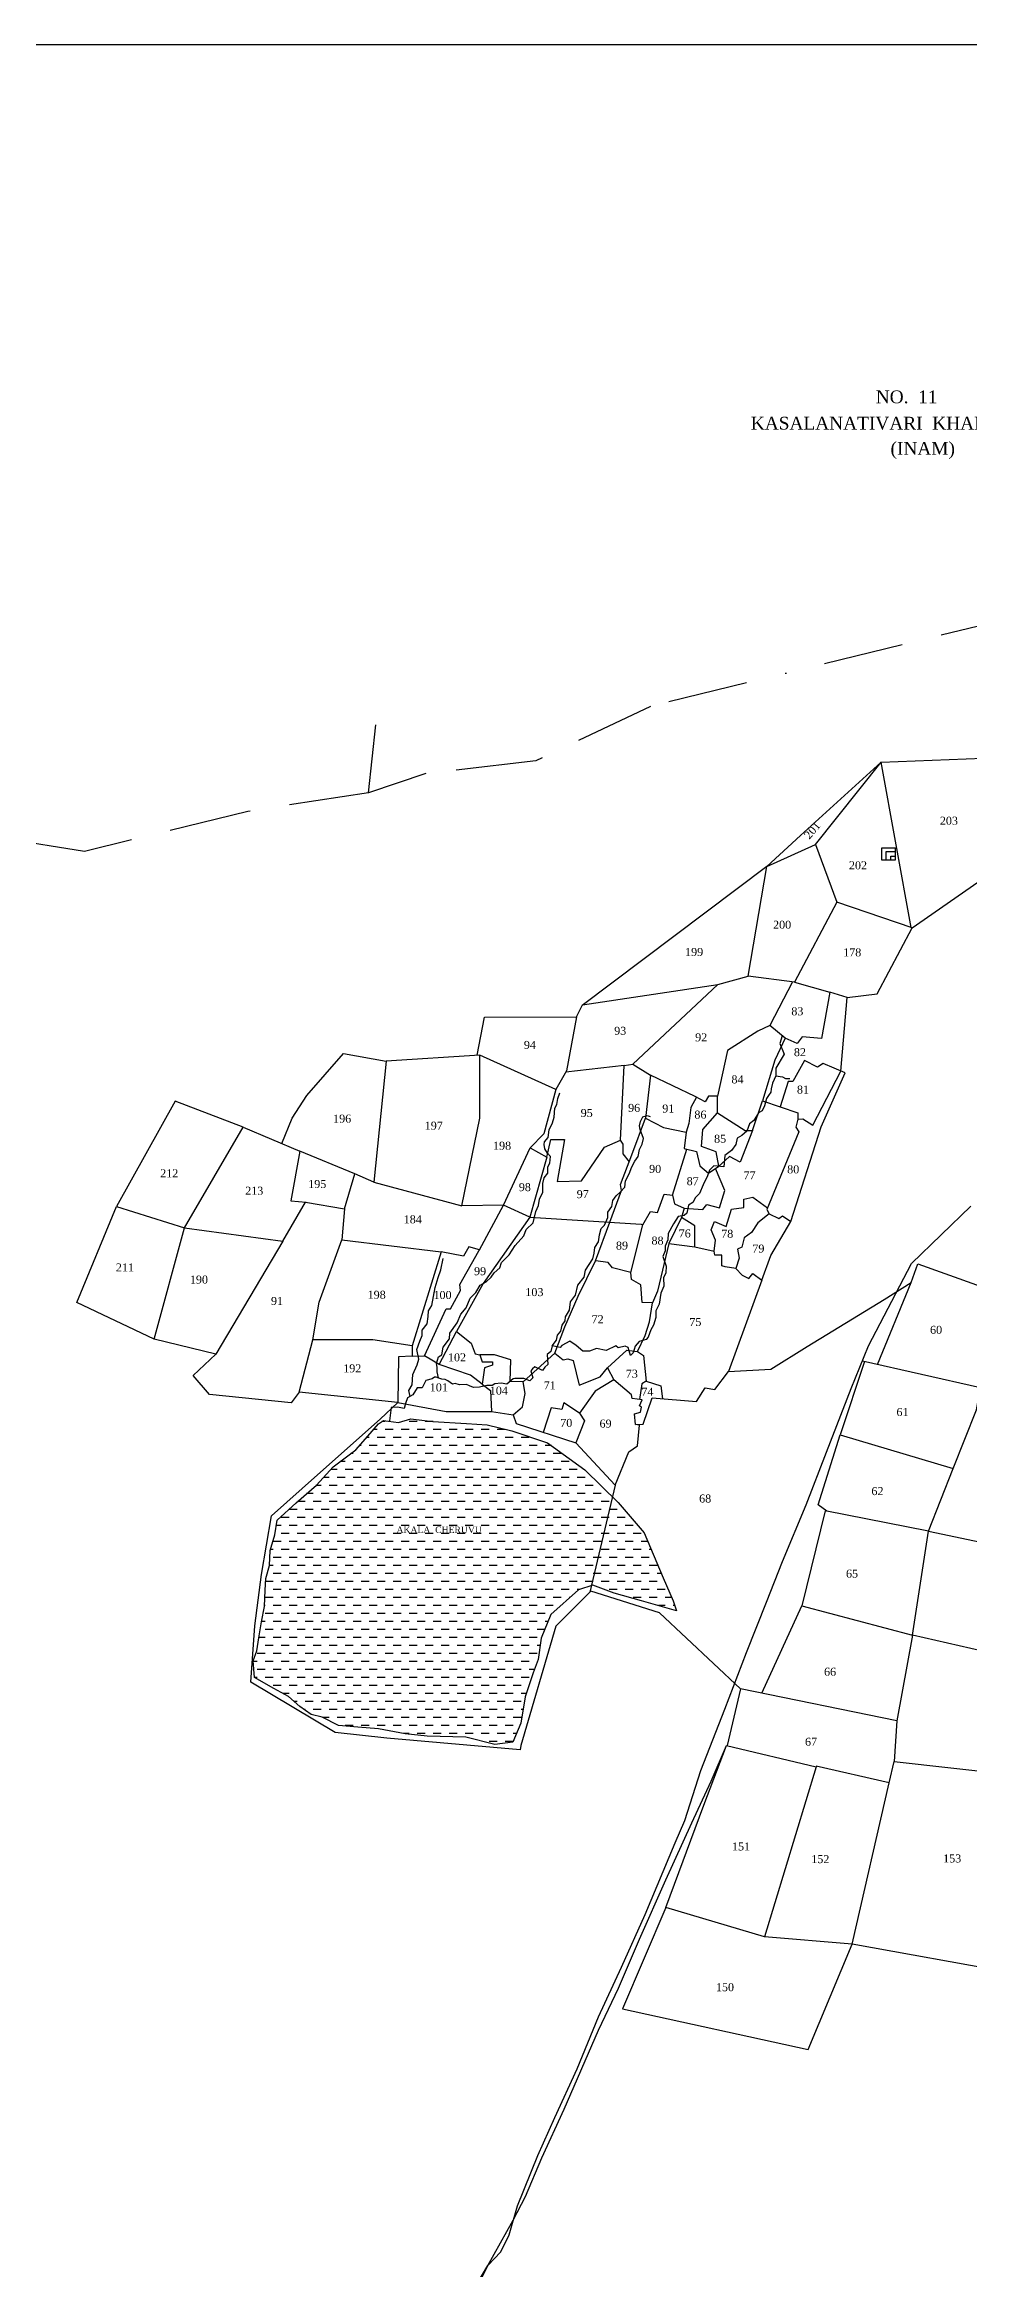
# Model space of a CAD drawing. Header units: millimetres. Extents: x -321 to 2151, y -865 to 603.
# Drawn here: x 1291 to 1580, y -92 to 603 of the extents above; entities that cross this region are included whole.
import ezdxf

# ---------------------------------------------------------------- set-up
doc = ezdxf.new("R2010")
doc.units = ezdxf.units.MM
doc.header["$MEASUREMENT"] = 0
doc.linetypes.add('ACAD_ISO02W100', pattern=[15, 12, -3])
doc.linetypes.add('BORDER', pattern=[1.75, 0.5, -0.25, 0.5, -0.25, 0, -0.25])
for name, color, linetype in [('CARTTRACK', 30, 'ACAD_ISO02W100'), ('NALA', 4, 'Continuous'), ('SQUAREWELL', 5, 'Continuous'), ('SURVEY_BND', 7, 'Continuous'), ('SURVEY_NO', 7, 'Continuous'), ('TEXT', 7, 'Continuous'), ('WATER_BODY', 4, 'Continuous')]:
    doc.layers.add(name, color=color, linetype=linetype)
doc.layers.add('VILL_BOUNDARY', color=6, linetype='BORDER', lineweight=30)
doc.styles.get("Standard").update_dxf_attribs({"font": 'TIMES.TTF', "height": 3})

msp = doc.modelspace()

# ---------------------------------------------------------------- hatches: boundary and pattern name
at = {"layer": 'WATER_BODY', "linetype": 'ByBlock'}
h = msp.add_hatch(dxfattribs=at)
h.set_pattern_fill('DASH', color=256, scale=20, angle=180, style=0)
h.paths.add_polyline_path([(1443.71, 93.98), (1445.34, 98.16), (1446.25, 104.83), (1449.27, 112.18), (1457.9, 119.91), (1461.88, 121.2), (1468.51, 148.96), (1459.87, 157.43), (1448.21, 165.91), (1437.03, 169.62), (1429.34, 171.44), (1422.93, 171.92), (1412.34, 172.53), (1405.47, 173.33), (1401.65, 172.21), (1396.94, 172.79), (1395.37, 171.8), (1392.09, 167.93), (1388.35, 163.67), (1381.23, 158.33), (1376, 152.68), (1369.61, 147.14), (1363.67, 141.72), (1362.96, 137.14), (1361.53, 132.24), (1361.31, 127.59), (1360.15, 123.47), (1359.93, 119.8), (1359.71, 114.72), (1358.84, 109.89), (1357.97, 104.97), (1357.33, 100.88), (1356.26, 97.71), (1356.68, 92.5), (1362.68, 89.09), (1367.28, 86.61), (1370.84, 83.53), (1374.32, 80.97), (1377.78, 80.12), (1382.87, 77.56), (1388.88, 77.03), (1395.41, 76.51), (1403.71, 74.92), (1410.62, 74.19), (1422.71, 73.89), (1431.77, 71.59), (1437.42, 72.34), (1439.91, 78.3), (1441.29, 86.48)])
h.paths.add_polyline_path([(1478.4, 137.73), (1470.28, 147.22), (1468.51, 148.96), (1461.88, 121.2), (1462.35, 121.35), (1469.06, 118.88), (1477.57, 116.52), (1488.5, 113.39), (1487.55, 116.49), (1484.33, 123.69)])

# ---------------------------------------------------------------- linework, layer by layer
at = {"lineweight": 30}
msp.add_lwpolyline([(-321.13, 602.74), (2150.53, 602.74), (2150.53, -864.75), (-321.13, -864.75)], close=True, dxfattribs=at)
at = {"layer": 'CARTTRACK', "linetype": 'ByBlock'}
msp.add_lwpolyline([(1421.44, -107.83), (1429.6, -91.2), (1433.68, -86.91), (1436.23, -81.54), (1438.84, -72.51), (1445.23, -56.8), (1450.56, -44.97), (1457.48, -29.75), (1464.19, -13.45), (1471.33, 2.1), (1478.72, 18.55), (1488.15, 40.86), (1491.19, 47.91), (1496.19, 63.49), (1503.7, 82.61), (1510.41, 100.4), (1516.69, 116.04), (1521.7, 128.77), (1529.1, 146.5), (1535.48, 162.97), (1543.2, 182.89), (1548.58, 196.13), (1562.01, 221.84), (1580.53, 239.79)], dxfattribs=at)
at = {"layer": 'NALA', "linetype": 'ByBlock'}
for points in [[(1521.61, 293), (1520.84, 290.6), (1522.24, 287.33), (1519.64, 282.88), (1519.64, 280.52), (1521.68, 280.16), (1522.65, 279.72), (1523.95, 279.72)], [(1519.64, 280.52), (1518.55, 278.21), (1518.12, 276.43), (1518.07, 275.45), (1517.29, 274.38), (1516.7, 273.45), (1516.07, 271.18), (1515.29, 269.63), (1514.13, 268.95), (1512.72, 266.58), (1511.39, 265.49), (1510.57, 263.25), (1508.95, 261.9), (1507.56, 261.06), (1507.06, 259.12), (1505.7, 257.19), (1503.7, 255.68), (1503.36, 252.11), (1500.27, 252.43), (1498.87, 251.04), (1498.29, 249.26), (1496.86, 246.49), (1495.69, 243.73), (1494.48, 242.56), (1493.61, 240.96), (1492.33, 240.12), (1491.77, 237.63), (1490.92, 236.88), (1489.02, 236.54), (1487.66, 234.24), (1485.92, 231.23), (1485.82, 229.26), (1485.04, 227.33), (1485.04, 225.84), (1484.31, 224.1), (1485.36, 221.03), (1485.18, 218.95), (1484.47, 217.38), (1484.61, 214.79), (1483.61, 212.61), (1483.18, 209.23), (1482.11, 207.11), (1482.11, 204.99), (1481.35, 202.66), (1480.51, 201.16), (1479.64, 198.88), (1479.09, 198.14), (1476.9, 197.57), (1475.65, 196.11), (1475.02, 193.98), (1474.18, 193.14), (1473.4, 195.65), (1472.53, 196.05), (1470.27, 195.51), (1469.57, 196.12), (1466.59, 194.72), (1463.5, 195.29), (1461.38, 194.48), (1459.24, 194.48), (1457.17, 196.3), (1455.23, 197.65), (1452.67, 196.24), (1452.2, 195.7), (1449.72, 196.13), (1451.08, 197.99), (1451.35, 199.49), (1452.37, 200.75), (1452.78, 202.59), (1453.78, 203.93), (1453.85, 205.25), (1455.05, 207.36), (1455.41, 209.9), (1456.98, 211.98), (1457.75, 215.15), (1459.72, 217.64), (1460.13, 219.85), (1461.27, 221.53), (1462.39, 223.32), (1462.8, 225.13), (1463, 226.92), (1464.2, 228.65), (1464.51, 230.88), (1465.04, 232.83), (1466.04, 233.92), (1467.11, 236.31), (1467.11, 237.93), (1468.33, 239.65), (1468.66, 241.55), (1469.68, 243.07), (1470.9, 244.14), (1472.41, 245.77), (1472.58, 247.7), (1473.77, 249.91), (1474.63, 252.09), (1475.53, 253.9), (1476.6, 255.33), (1477.02, 257.51), (1477.85, 259.14), (1478.2, 260.92), (1477.14, 263.71), (1477, 264.91), (1477.32, 266.27), (1478.04, 267.71), (1479.39, 268.11), (1480.35, 267.8)], [(1414.11, 186.12), (1413.74, 188.08), (1413.74, 189.48), (1413.51, 190.65), (1414.11, 192.69), (1415.17, 193.39), (1415.61, 195.72), (1417.61, 198.35), (1417.66, 200.17), (1419.98, 203.33), (1421.16, 206.04), (1422.8, 208.06), (1424.02, 211.09), (1425.84, 212.85), (1427.16, 215.14), (1429.08, 216.15), (1430.58, 217.65), (1431.54, 218.99), (1433.31, 220.5), (1433.82, 222.25), (1436.27, 224.64), (1438.08, 227.54), (1440.81, 230.52), (1441.57, 232.52), (1443.77, 234.63), (1444.59, 238.15), (1445.41, 240.01), (1445.69, 242.01), (1446.79, 244.16), (1446.79, 246.93), (1447.22, 248.67), (1448.3, 250.08), (1448.3, 252.08), (1448.93, 253.2), (1449.16, 255.28), (1448.22, 256.38), (1447.42, 257.68), (1447.16, 259.06), (1447.32, 259.92), (1448.4, 261.28), (1448.79, 263.61), (1449.8, 265.89), (1450.3, 267.61), (1450.55, 270.4), (1451.18, 271.57), (1451.45, 273.43), (1452.05, 275.24)], [(1405.28, 180.38), (1404.92, 182.26), (1405.94, 184.03), (1406.12, 187.19), (1407.46, 190.25), (1407.96, 191.96), (1407.35, 194.99), (1408.3, 197.58), (1409.01, 199.35), (1409.01, 201.03), (1410.6, 203.04), (1410.93, 205.38), (1411.05, 207.13), (1412.1, 208.81), (1413.1, 214.41), (1414.02, 217.56), (1414.89, 219.92), (1415.6, 223.49)], [(1449.72, 196.13), (1449.27, 194.43), (1448.09, 193.45), (1448.34, 190.33), (1447.43, 189.55), (1446.62, 188.45), (1444.22, 189.56), (1443.5, 189), (1443.05, 188.36), (1443.62, 186.17), (1442.68, 185.26), (1440.81, 185.95), (1439.06, 185.97), (1438.05, 185.97), (1437.51, 185.91), (1435.53, 184.17), (1433.76, 184.52), (1431.74, 184.29), (1430.97, 183.75), (1429.86, 183.77), (1429.26, 183.79), (1426.99, 183.3), (1425.06, 183.14), (1423.84, 183.72), (1422.95, 184.08), (1420.72, 183.99), (1419.41, 184.45), (1418.55, 184.18), (1417.07, 185.25), (1416.25, 185.7), (1415.14, 185.79), (1414.3, 186.06), (1413.39, 186.36), (1412.94, 186.36), (1412.2, 185.85), (1410.23, 185.3), (1409.02, 183.06), (1407.45, 183.06), (1406.08, 180.84), (1404.48, 179.92), (1403.85, 178.14), (1403.43, 176.59), (1401.28, 177.03), (1399.33, 176.94), (1398.88, 172.77)]]:
    msp.add_lwpolyline(points, dxfattribs=at)
at = {"layer": 'SQUAREWELL', "linetype": 'ByBlock'}
for points in [[(1552.74, 351.79), (1556.94, 351.79), (1556.94, 347.92), (1552.74, 347.92)], [(1554.06, 350.6), (1556.94, 350.6), (1556.94, 347.92), (1554.06, 347.92)], [(1555.56, 349.2), (1556.94, 349.2), (1556.94, 347.92), (1555.56, 347.92)]]:
    msp.add_lwpolyline(points, close=True, dxfattribs=at)
at = {"layer": 'SURVEY_BND', "linetype": 'ByBlock'}
for points in [[(1516.74, 345.92), (1532.04, 352.82), (1552.54, 378.47), (1527.28, 355.65), (1516.74, 345.92)], [(1561.89, 326.91), (1552.54, 378.47), (1589.76, 380.02)], [(1532.04, 352.82), (1538.66, 334.74), (1525.46, 309.76), (1510.92, 311.69)], [(1562.2, 326.81), (1594.69, 349.39)], [(1501.5, 309.01), (1510.92, 311.69), (1516.74, 345.92), (1459.08, 302.48)], [(1541.9, 304.97), (1551.28, 306.12), (1562.2, 326.81), (1538.66, 334.74)], [(1457.32, 298.94), (1459.2, 302.7), (1501.5, 309.01), (1474.89, 284.22)], [(1524.77, 309.85), (1517.75, 296.22), (1514.01, 294.47), (1504.54, 288.4), (1501.4, 274.22)], [(1526.76, 267.02), (1528.04, 267.13), (1531.16, 265.07), (1539.87, 282.02), (1541.9, 304.97), (1536.46, 306.68), (1533.91, 292.22), (1527.84, 292.71), (1526.31, 290.6), (1522.51, 292.31), (1519.26, 285.37), (1515.41, 272.69)], [(1525.46, 309.76), (1536.46, 306.68)], [(1426.22, 286.93), (1428.48, 298.87), (1457.32, 298.94), (1454.21, 282.08), (1450.79, 276.27), (1427.03, 286.98)], [(1522.51, 292.31), (1517.75, 296.22)], [(1365.21, 259.38), (1368.41, 267.3), (1373, 274.38), (1384.48, 287.53), (1397.8, 285.06), (1393.92, 247.28), (1387.98, 249.88)], [(1393.92, 247.28), (1421.46, 239.96), (1427.03, 267.3), (1427.03, 286.98), (1397.8, 285.06)], [(1512.34, 263.4), (1515.41, 272.69), (1526.51, 268.93), (1526.51, 267.02), (1525.9, 264.46), (1526.83, 263.06), (1516.75, 238.81), (1517.49, 237.38), (1520.58, 236), (1521.65, 236.82), (1524.34, 234.99), (1533.76, 264.55), (1541.26, 281.43), (1534.44, 284.36), (1532.6, 283.23), (1528.54, 285.32), (1524.88, 278.72), (1523.43, 278.75), (1520.96, 270.81)], [(1472.22, 283.8), (1453.98, 281.68)], [(1474.23, 219.13), (1468.55, 220.57), (1467.21, 222.18), (1463.23, 222.74), (1467.73, 234.83), (1471.37, 244.65), (1471.02, 246.58), (1474.63, 255.8), (1478.82, 267.29), (1484.51, 264.34), (1491.62, 262.92), (1490.9, 257.86), (1494.84, 256.92), (1495.84, 252.45), (1498.58, 250.15), (1501.82, 252.27), (1500.93, 256.81), (1496.35, 258.48), (1496.79, 263.8), (1501.4, 268.98), (1501.4, 274.22), (1498.51, 274.22), (1497.53, 272.39), (1494.38, 274.09), (1480.37, 280.7), (1478.82, 267.29)], [(1473.81, 253.7), (1471.87, 256.12), (1471.88, 259.21), (1471.02, 260.4), (1472.22, 283.8), (1474.89, 284.22), (1480.37, 280.7)], [(1325.23, 198.23), (1301.11, 209.71), (1313.51, 239.74), (1334.71, 233.05), (1353.08, 264.51), (1331.86, 272.56), (1313.51, 239.74)], [(1450.79, 276.27), (1447.08, 262.41), (1442.85, 257.98), (1448.01, 255.07), (1442.7, 236.39), (1434.44, 240.12), (1421.46, 239.96)], [(1494.78, 273.87), (1493.01, 270.6), (1492.36, 265.67), (1491.62, 262.92)], [(1353.08, 264.51), (1370.85, 257), (1368.01, 241.47), (1372.74, 241.04)], [(1501.4, 268.98), (1509.99, 263.43), (1512.34, 263.4), (1508.46, 253.51), (1505.1, 255.31), (1501.54, 252.09)], [(1434.44, 240.12), (1442.85, 257.98)], [(1448.01, 255.07), (1449.23, 260.62), (1453.58, 260.62), (1451.29, 247.55), (1458.84, 247.76), (1465.99, 258.2), (1471.02, 260.4)], [(1487.28, 243.23), (1491.75, 257.66)], [(1384.76, 238.95), (1387.98, 249.88), (1370.85, 257)], [(1490.97, 239.17), (1496.83, 238.74), (1498.01, 240.32), (1502, 239.24), (1503.64, 244.72), (1500.79, 251.6)], [(1442.7, 236.39), (1477.54, 234.22), (1478.07, 233.95), (1480.41, 238.1), (1482.56, 237.8), (1484.72, 243.51), (1487.28, 243.23), (1487.88, 240.55), (1490.97, 239.17), (1490.13, 236.25), (1486.2, 228.17), (1494.28, 227.15), (1494.28, 233.64), (1490.13, 236.25)], [(1370.62, 181.74), (1368.11, 178.37), (1342.52, 180.94), (1337.45, 186.92), (1344.5, 193.55), (1325.23, 198.23), (1334.71, 233.05), (1365.53, 228.85), (1372.52, 241.07), (1384.76, 238.95), (1383.96, 229.31)], [(1442.7, 236.39), (1428.12, 215.65), (1419.75, 200.68)], [(1426.99, 226.2), (1434.44, 240.12)], [(1494.28, 227.15), (1500.3, 225.72), (1500.69, 229.16), (1499.35, 232.41), (1500.45, 235.04), (1504.11, 233.5), (1505.71, 238.82), (1509.58, 239.34), (1509.58, 241.97), (1512.45, 242.64), (1516.95, 239.28)], [(1517.49, 237.38), (1514, 234.59), (1511.99, 231.55), (1509.73, 229.88), (1509.02, 227.01), (1507.61, 226.34), (1508.13, 223.52), (1507.05, 220.31), (1503.74, 220.8), (1502.75, 221.14), (1502.7, 224.45), (1500.56, 224.45), (1500.3, 225.72)], [(1405.93, 196.15), (1393.67, 198.01), (1385.11, 198.01), (1374.86, 198.01), (1376.83, 209.83), (1383.96, 229.31), (1414.97, 225.51)], [(1486.2, 228.17), (1482.61, 213.29), (1481.07, 209.62), (1477.77, 209.72), (1477.43, 215.23), (1474.51, 216.91), (1474.23, 219.13), (1478.07, 233.95)], [(1507.05, 220.31), (1509.05, 218.25), (1511.19, 217.19), (1512.41, 218.72), (1515.25, 216.71), (1518.04, 224.39), (1524.34, 234.99)], [(1365.53, 228.85), (1344.5, 193.55)], [(1414.36, 190.31), (1409.81, 193.02), (1416.57, 207.71), (1417.95, 207.7), (1421.03, 213.48), (1420.84, 215.38), (1426.73, 225.8), (1426.99, 226.2), (1423.68, 227.09), (1421.98, 224.19), (1414.97, 225.51), (1405.93, 196.15), (1405.93, 192.96), (1409.81, 193.02)], [(1450.49, 193.92), (1453.62, 202.1), (1457.77, 211.69), (1463.23, 222.74)], [(1475.76, 171.57), (1478.12, 171.73), (1480.9, 179.92), (1494.76, 178.75), (1497.56, 183.07), (1500.58, 182.48), (1504.78, 188.14), (1518.08, 188.88), (1529.4, 195.93), (1553.46, 210.66), (1561.94, 215.99), (1564.01, 221.81), (1592.28, 211.73), (1591.09, 208.92), (1588.77, 190.17), (1583.58, 183.04), (1546.65, 191.38)], [(1515.25, 216.71), (1504.78, 188.14)], [(1551.37, 190.31), (1561.94, 215.99)], [(1476.33, 194.35), (1478.8, 199.35), (1480.13, 203.64), (1481.07, 209.62)], [(1401.43, 178.47), (1370.62, 181.74), (1374.86, 198.01)], [(1427.83, 184.19), (1424.13, 186.96), (1414.36, 190.31), (1419.75, 200.68), (1424.34, 197.04), (1425.65, 193.69), (1427.06, 193.39)], [(1466.98, 189.31), (1473.02, 194.78), (1476.33, 194.35), (1478.27, 193.13), (1479.06, 185.16), (1477.74, 184.28), (1476.99, 179.4)], [(1405.93, 192.96), (1401.63, 192.78), (1401.43, 178.47)], [(1440.63, 184.89), (1436.52, 185.04), (1436.76, 191.84), (1431.68, 193.39), (1427.06, 193.39), (1427.79, 191.16), (1430.98, 191.16), (1430.98, 190.1), (1428.54, 189.32), (1427.83, 184.19), (1430.41, 182.26), (1430.7, 175.66)], [(1437.53, 174.61), (1440.42, 177.13), (1441.21, 181.29), (1440.63, 184.89), (1450.49, 193.92), (1453.07, 191.8), (1454.55, 192.14), (1456.21, 191.55), (1458.16, 183.93), (1464.66, 186.46), (1466.98, 189.31), (1468.92, 185.5)], [(1547.31, 191.23), (1539.68, 168.35), (1575.03, 157.82), (1582.38, 176.17), (1583.58, 183.04)], [(1469.39, 152.61), (1473.64, 163.06), (1476.4, 164.91), (1476.95, 171.34), (1475.76, 171.57), (1475.47, 174.88), (1477.34, 175.45), (1477.59, 176.97), (1477.03, 177.42), (1477.77, 179.28), (1474.66, 179.75), (1474.53, 180.86), (1468.92, 185.5), (1463.17, 182.04), (1458.27, 175.15), (1459.75, 172.74), (1457.09, 165.82)], [(1479.06, 185.16), (1483.61, 183.67), (1484.14, 179.64)], [(1508.56, 89.02), (1483.21, 112.8), (1461.72, 119.54), (1450.8, 108.55), (1439.89, 71.33), (1439.72, 69.92), (1397.96, 73.56), (1381.85, 75.33), (1355.53, 91.13), (1356.7, 108.68), (1358.84, 124.72), (1361.99, 143.03), (1376.34, 155.87), (1395.89, 173.29), (1401.43, 178.47), (1416.59, 175.66), (1430.7, 175.66), (1437.53, 174.61), (1438.43, 171.88), (1457.09, 165.82), (1469.39, 152.61), (1461.41, 119.23)], [(1458.27, 175.15), (1453.29, 178.33), (1452.73, 176.28), (1449.37, 176.84), (1446.87, 169.14)], [(1535.55, 144.53), (1532.84, 146.49), (1539.68, 168.35)], [(1567.29, 138.24), (1575.03, 157.82)], [(1515.24, 87.65), (1527.77, 114.93), (1562.35, 105.73), (1567.29, 138.24), (1535.02, 144.64), (1527.77, 114.93)], [(1567.29, 138.24), (1625.24, 126.05), (1617.07, 93.24)], [(1611.83, 72.59), (1617.07, 93.24), (1562.35, 105.73), (1557.41, 78.96), (1556.6, 66.31)], [(1557.41, 78.96), (1508.56, 89.02), (1504.34, 71.28)], [(1379.09, -194.95), (1393.74, -155.53), (1412.32, -120.33), (1429.6, -91.2), (1437.54, -77.02), (1441.36, -69.64), (1446.43, -57.52), (1453.44, -42.31), (1464.19, -17.65), (1470.39, -4.49), (1477.03, 10.83), (1485.25, 29.3), (1493.3, 47.14), (1499.36, 60.21), (1504.21, 71.31), (1532.16, 64.66), (1516.01, 11.51), (1485.25, 20.68), (1497.09, 52.65), (1504.21, 71.31)], [(1543.41, 9.19), (1554.99, 59.65), (1532.16, 64.89)], [(1554.99, 59.65), (1556.6, 66.31), (1607.84, 60.58), (1600.83, 29.5), (1629.8, 26.49), (1625.21, -4.51), (1593.17, 0.23), (1600.83, 29.5)], [(1485.25, 20.68), (1471.66, -10.93), (1529.72, -23.71), (1543.41, 9.19), (1516.01, 11.51)], [(1593.17, 0.23), (1543.41, 9.19)]]:
    msp.add_lwpolyline(points, dxfattribs=at)
at = {"layer": 'VILL_BOUNDARY', "linetype": 'BORDER', "ltscale": 50}
msp.add_lwpolyline([(1595.54, 424.1), (1480.47, 395.96), (1444.53, 378.9), (1410.19, 374.97), (1392.31, 368.94), (1354.57, 363.15), (1303.51, 350.61), (1208.29, 366.02)], dxfattribs=at)
at = {"layer": 'VILL_BOUNDARY', "linetype": 'ByBlock'}
msp.add_lwpolyline([(1392.31, 368.94), (1394.61, 390.21)], dxfattribs=at)
at = {"layer": 'WATER_BODY', "linetype": 'ByBlock'}
msp.add_lwpolyline([(1396.94, 172.79), (1401.65, 172.21), (1405.47, 173.33), (1412.34, 172.53), (1422.93, 171.92), (1429.34, 171.44), (1437.03, 169.62), (1448.21, 165.91), (1459.87, 157.43), (1470.28, 147.22), (1478.4, 137.73), (1484.33, 123.69), (1487.55, 116.49), (1488.5, 113.39), (1477.57, 116.52), (1469.06, 118.88), (1462.35, 121.35), (1457.9, 119.91), (1449.27, 112.18), (1446.25, 104.83), (1445.34, 98.16), (1443.71, 93.98), (1441.29, 86.48), (1439.91, 78.3), (1437.42, 72.34), (1431.77, 71.59), (1422.71, 73.89), (1410.62, 74.19), (1403.71, 74.92), (1395.41, 76.51), (1388.88, 77.03), (1382.87, 77.56), (1377.78, 80.12), (1374.32, 80.97), (1370.84, 83.53), (1367.28, 86.61), (1362.68, 89.09), (1356.68, 92.5), (1356.26, 97.71), (1357.33, 100.88), (1357.97, 104.97), (1358.84, 109.89), (1359.71, 114.72), (1359.93, 119.8), (1360.15, 123.47), (1361.31, 127.59), (1361.53, 132.24), (1362.96, 137.14), (1363.67, 141.72), (1369.61, 147.14), (1376, 152.68), (1381.23, 158.33), (1388.35, 163.67), (1392.09, 167.93), (1395.37, 171.8), (1396.94, 172.79)], dxfattribs=at)

# ---------------------------------------------------------------- texts
at = {"layer": 'SURVEY_NO', "linetype": 'ByBlock'}
for s, height, p in [('203', 2.5, (1570.87, 358.98)), ('202', 2.5, (1542.45, 345.04)), ('200', 2.5, (1518.73, 326.48)), ('199', 2.5, (1491.22, 317.97)), ('178', 2.5, (1540.65, 317.85)), ('83', 2.5, (1524.44, 299.44)), ('93', 2.5, (1469.06, 293.34)), ('92', 2.5, (1494.37, 291.3)), ('94', 2.5, (1440.83, 288.94)), ('82', 2.5, (1525.25, 286.67)), ('84', 2.5, (1505.72, 278.15)), ('96', 2.5, (1473.42, 269.26)), ('91', 2.5, (1484.1, 269.05)), ('81', 2.5, (1526.2, 274.98)), ('196', 2.5, (1381.2, 265.91)), ('197', 2.5, (1409.84, 263.71)), ('95', 2.5, (1458.59, 267.68)), ('86', 2.5, (1494.13, 267.17)), ('198', 2.5, (1431.19, 257.45)), ('85', 2.5, (1500.29, 259.61)), ('212', 2.5, (1327.13, 248.82)), ('90', 2.5, (1479.98, 250.2)), ('77', 2.5, (1509.49, 248.21)), ('80', 2.5, (1523.15, 250.07)), ('213', 2.5, (1353.72, 243.38)), ('195', 2.5, (1373.41, 245.47)), ('98', 2.5, (1439.25, 244.5)), ('97', 2.5, (1457.35, 242.31)), ('87', 2.5, (1491.72, 246.36)), ('184', 2.5, (1403.26, 234.46)), ('88', 2.5, (1480.73, 227.79)), ('76', 2.5, (1489.22, 230.04)), ('78', 2.5, (1502.52, 229.92)), ('89', 2.5, (1469.62, 226.24)), ('79', 2.5, (1512.25, 225.31)), ('211', 2.5, (1313.28, 219.4)), ('190', 2.5, (1336.42, 215.62)), ('99', 2.5, (1425.26, 218.24)), ('91', 2.5, (1361.78, 208.94)), ('198', 2.5, (1391.99, 210.88)), ('100', 2.5, (1412.58, 210.81)), ('103', 2.5, (1441.29, 211.71)), ('72', 2.5, (1462.01, 203.24)), ('75', 2.5, (1492.56, 202.37)), ('60', 2.5, (1567.81, 199.92)), ('192', 2.5, (1384.36, 187.88)), ('102', 2.5, (1417.1, 191.33)), ('73', 2.5, (1472.69, 186.22)), ('101', 2.5, (1411.42, 181.96)), ('104', 2.5, (1430.18, 180.94)), ('71', 2.5, (1447.04, 182.58)), ('74', 2.5, (1477.55, 180.56)), ('61', 2.5, (1557.31, 174.24)), ('70', 2.5, (1452.2, 170.84)), ('69', 2.5, (1464.48, 170.63)), ('68', 2.5, (1495.63, 147.22)), ('62', 2.5, (1549.48, 149.53)), ('AKALA  CHERUVU', 2, (1401.02, 137.71)), ('65', 2.5, (1541.53, 123.76)), ('66', 2.5, (1534.67, 93.11)), ('67', 2.5, (1528.72, 71.22)), ('151', 2.5, (1505.9, 38.51)), ('152', 2.5, (1530.68, 34.56)), ('153', 2.5, (1571.9, 34.77)), ('150', 2.5, (1500.87, -5.46))]:
    msp.add_text(s, height=height, dxfattribs=at).set_placement(p)
msp.add_text('201', height=2.5, rotation=49.67097, dxfattribs=at).set_placement((1530.1, 354.26))
at = {"layer": 'TEXT', "linetype": 'ByBlock'}
for s, p in [('NO.  11', (1550.83, 490.65)), ('KASALANATIVARI  KHANDRIKA', (1511.78, 482.43)), ('(INAM)', (1555.45, 474.56))]:
    msp.add_text(s, height=4, dxfattribs=at).set_placement(p)

doc.saveas('drawing.dxf')
